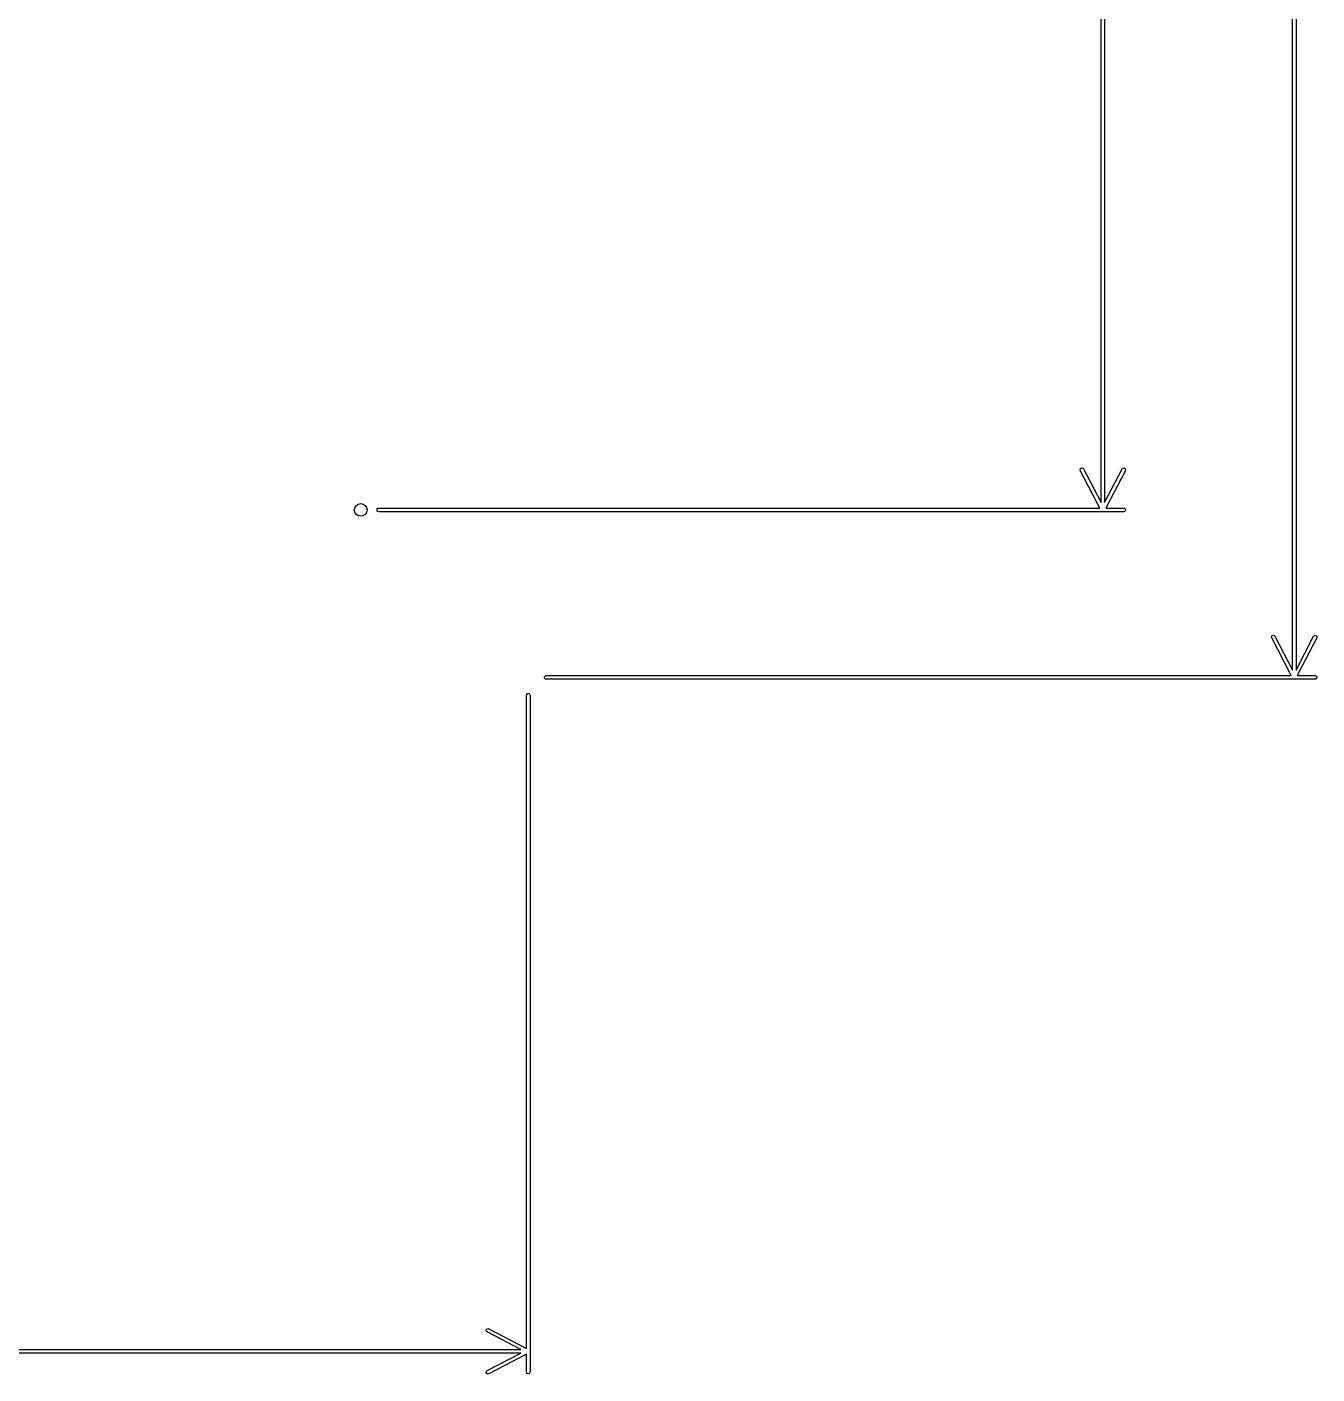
# Model space of a CAD drawing. Extents: x 4.37 to 7.21, y -6.08 to -3.12.
# Drawn here: x 5.788 to 7.207, y -6.081 to -4.599 of the extents above; entities that cross this region are included whole.
import ezdxf

# ---------------------------------------------------------------- set-up
doc = ezdxf.new("R2010")
doc.units = 0
doc.header["$MEASUREMENT"] = 0
doc.layers.add('BLACK', color=7, linetype='CONTINUOUS')

msp = doc.modelspace()

# ---------------------------------------------------------------- linework, layer by layer
at = {"layer": 'BLACK', "linetype": 'CONTINUOUS'}
for p, q in [((7.1799, -5.3069), (7.1799, -3.3545)), ((7.1839, -3.3545), (7.1839, -5.3069)), ((6.9693, -5.1227), (6.9693, -3.5388)), ((6.9732, -3.5388), (6.9732, -5.1227)), ((6.9462, -5.0865), (6.9467, -5.0851)), ((6.9464, -5.0873), (6.9462, -5.0865)), ((6.968, -5.1287), (6.9464, -5.0873)), ((6.9467, -5.0851), (6.948, -5.0844)), ((6.948, -5.0844), (6.9494, -5.0849)), ((6.9494, -5.0849), (6.9499, -5.0854)), ((6.9499, -5.0854), (6.9693, -5.1227)), ((6.9732, -5.1227), (6.9926, -5.0854)), ((6.9961, -5.0873), (6.9745, -5.1287)), ((6.9926, -5.0854), (6.9931, -5.0849)), ((6.9931, -5.0849), (6.9945, -5.0844)), ((6.9945, -5.0844), (6.9959, -5.0851)), ((6.9959, -5.0851), (6.9963, -5.0865)), ((6.9963, -5.0865), (6.9961, -5.0873)), ((6.173, -5.13), (6.174, -5.1289)), ((6.173, -5.1315), (6.173, -5.13)), ((6.174, -5.1325), (6.173, -5.1315)), ((6.174, -5.1289), (6.1748, -5.1287)), ((6.1748, -5.1327), (6.174, -5.1325)), ((6.1748, -5.1287), (6.968, -5.1287)), ((6.9943, -5.1327), (6.1748, -5.1327)), ((6.9745, -5.1287), (6.9943, -5.1287)), ((6.9943, -5.1287), (6.9951, -5.1289)), ((6.9951, -5.1325), (6.9943, -5.1327)), ((6.9951, -5.1289), (6.9962, -5.13)), ((6.9962, -5.1315), (6.9951, -5.1325)), ((6.9962, -5.13), (6.9962, -5.1315)), ((7.1568, -5.2708), (7.1573, -5.2693)), ((7.1571, -5.2715), (7.1568, -5.2708)), ((7.1786, -5.313), (7.1571, -5.2715)), ((7.1573, -5.2693), (7.1586, -5.2686)), ((7.1586, -5.2686), (7.1601, -5.2691)), ((7.1601, -5.2691), (7.1605, -5.2697)), ((7.1605, -5.2697), (7.1799, -5.3069)), ((7.1839, -5.3069), (7.2032, -5.2697)), ((7.2067, -5.2715), (7.1851, -5.313)), ((7.2032, -5.2697), (7.2037, -5.2691)), ((7.2037, -5.2691), (7.2051, -5.2686)), ((7.2051, -5.2686), (7.2065, -5.2693)), ((7.2065, -5.2693), (7.2069, -5.2708)), ((7.2069, -5.2708), (7.2067, -5.2715)), ((6.3572, -5.3142), (6.3583, -5.3131)), ((6.3572, -5.3157), (6.3572, -5.3142)), ((6.3583, -5.3168), (6.3572, -5.3157)), ((6.3583, -5.3131), (6.3591, -5.313)), ((6.3591, -5.3169), (6.3583, -5.3168)), ((6.3591, -5.313), (7.1786, -5.313)), ((7.205, -5.3169), (6.3591, -5.3169)), ((7.1851, -5.313), (7.205, -5.313)), ((7.205, -5.313), (7.2057, -5.3131)), ((7.2057, -5.3168), (7.205, -5.3169)), ((7.2057, -5.3131), (7.2068, -5.3142)), ((7.2068, -5.3157), (7.2057, -5.3168)), ((7.2068, -5.3142), (7.2068, -5.3157)), ((6.3374, -5.3346), (6.3376, -5.3339)), ((6.3374, -6.0531), (6.3374, -5.3346)), ((6.3376, -5.3339), (6.3386, -5.3328)), ((6.3386, -5.3328), (6.3401, -5.3328)), ((6.3401, -5.3328), (6.3412, -5.3339)), ((6.3412, -5.3339), (6.3413, -5.3346)), ((6.3413, -5.3346), (6.3413, -6.0794)), ((6.2938, -6.0317), (6.2952, -6.0313)), ((6.2952, -6.0313), (6.2959, -6.0315)), ((6.2959, -6.0315), (6.3374, -6.0531)), ((6.2931, -6.033), (6.2938, -6.0317)), ((6.2935, -6.0345), (6.2931, -6.033)), ((6.2941, -6.035), (6.2935, -6.0345)), ((6.3313, -6.0543), (6.2941, -6.035)), ((4.3789, -6.0543), (6.3313, -6.0543)), ((6.3313, -6.0583), (4.3789, -6.0583)), ((6.2941, -6.0776), (6.3313, -6.0583)), ((6.3374, -6.0595), (6.2959, -6.0811)), ((6.3374, -6.0794), (6.3374, -6.0595)), ((6.2931, -6.0796), (6.2935, -6.0781)), ((6.2938, -6.0809), (6.2931, -6.0796)), ((6.2935, -6.0781), (6.2941, -6.0776)), ((6.2952, -6.0813), (6.2938, -6.0809)), ((6.2959, -6.0811), (6.2952, -6.0813)), ((6.3376, -6.0801), (6.3374, -6.0794)), ((6.3386, -6.0812), (6.3376, -6.0801)), ((6.3401, -6.0812), (6.3386, -6.0812)), ((6.3412, -6.0801), (6.3401, -6.0812)), ((6.3413, -6.0794), (6.3412, -6.0801))]:
    msp.add_line(p, q, dxfattribs=at)
at = {"layer": 'BLACK'}
msp.add_circle((6.1551, -5.1307), 0.00689, dxfattribs=at)

doc.saveas('drawing.dxf')
